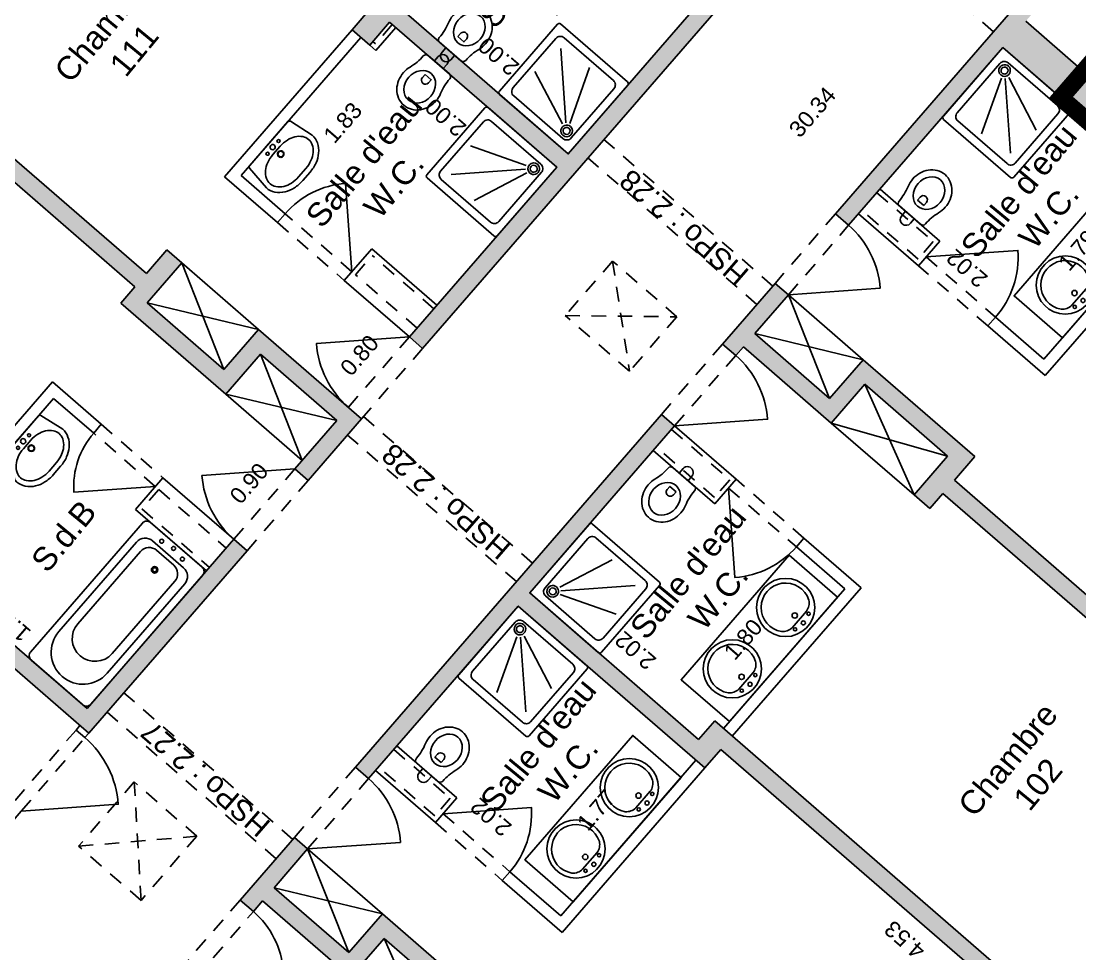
# Model space of a CAD drawing. Header units: metres. Extents: x 1653866.1 to 1653952.6, y 8210294.1 to 8210389.6.
# Drawn here: x 1653898.13 to 1653907.22, y 8210320.98 to 8210328.99 of the extents above; entities that cross this region are included whole.
import ezdxf
from ezdxf.enums import TextEntityAlignment as Align

# ---------------------------------------------------------------- set-up
doc = ezdxf.new("R2010")
doc.units = ezdxf.units.M
doc.header["$PDMODE"] = 32
doc.header["$PDSIZE"] = -0.5
for name, pattern in [('AXES', [2, 1.25, -0.25, 0.25, -0.25]), ('CACHE2', [0.1875, 0.125, -0.0625]), ('PHANTOM', [0])]:
    doc.linetypes.add(name, pattern=pattern)
for name, color, linetype in [('GEX_BAT_cloison', 2, 'Continuous'), ('GEX_BAT_coffrage', 221, 'Continuous'), ('GEX_BAT_fenetre_de_toit', 3, 'CACHE2'), ('GEX_BAT_gaine_tremie', 13, 'Continuous'), ('GEX_BAT_linteau_cloison', 3, 'CACHE2'), ('GEX_BAT_linteau_mur', 6, 'CACHE2'), ('GEX_BAT_mur', 1, 'Continuous'), ('GEX_BAT_placard', 21, 'Continuous'), ('GEX_BAT_poutre', 32, 'CACHE2'), ('GEX_MEP_txt_cot_alti', 51, 'Continuous'), ('GEX_MEP_txt_cot_plani', 30, 'Continuous'), ('GEX_MEP_txt_designation', 7, 'Continuous'), ('GEX_MEP_txt_divers', 7, 'Continuous')]:
    doc.layers.add(name, color=color, linetype=linetype)
for name, color, linetype, true_color in [('GEX_EDS_sdp_1-habitation', 1, 'AXES', 0xff0000), ('GEX_EQU_sanitaire', 9, 'Continuous', 0x808080), ('GEX_MEP_mur_pochage', 7, 'Continuous', 0x999999), ('GEX_MEP_ouvrant_porte', 9, 'Continuous', 0x808080)]:
    doc.layers.add(name, color=color, linetype=linetype, true_color=true_color)
doc.styles.add('G100TXT-cote', font='swissl.ttf')
doc.styles.add('G100TXT-droit', font='swissl.ttf', dxfattribs={"height": 0.2})
doc.styles.add('G50TXT-italic', font='swissli.ttf')
doc.dimstyles.new('G100COT-libre', dxfattribs={"dimtxt": 0.14, "dimasz": 0.18, "dimexe": 0.18, "dimexo": 0.2, "dimgap": 0.09, "dimtad": 0, "dimzin": 0, "dimdsep": 46, "dimtxsty": 'G100TXT-cote', "dimblk1": 'OBLIQUE', "dimblk2": 'OBLIQUE', "dimsah": 1, "dimcen": 0.09, "dimse1": 1, "dimse2": 1, "dimsd1": 1, "dimsd2": 1, "dimclrd": 252, "dimaunit": 2, "dimadec": 3, "dimazin": 0, "dimtfac": 1, "dimtix": 1, "dimtofl": 0, "dimtmove": 0, "dimatfit": 3, "dimldrblk": 'OBLIQUE', "dimfxl": 0.18, "dimtolj": 1, "dimtzin": 0, "dimarcsym": 0})

# ---------------------------------------------------------------- blocks, each defined once
blk = doc.blocks.new('*D131')
at = {"layer": 'Defpoints', "color": 0, "transparency": 16777216}
for p in [(1653899.381, 8210330.6436), (1653897.1332, 8210328.6286), (1653897.4185, 8210328.3811)]:
    blk.add_point(p, dxfattribs=at)
at = {"layer": 'GEX_MEP_txt_cot_plani', "color": 0, "transparency": 16777216, "insert": (1653898.1144, 8210329.7599), "char_height": 0.14, "attachment_point": 5, "rotation": 49.06044, "style": 'G100TXT-cote'}
blk.add_mtext('\\A1;3.00', dxfattribs=at)
blk = doc.blocks.new('_OBLIQUE')
at = {"color": 0, "linetype": 'ByBlock'}
blk.add_line((-0.5, -0.5), (0.5, 0.5), dxfattribs=at)
blk = doc.blocks.new('*D140')
at = {"layer": 'Defpoints', "color": 0, "transparency": 16777216}
for p in [(1653907.7902, 8210327.6986), (1653908.0881, 8210327.4402), (1653906.9151, 8210326.088)]:
    blk.add_point(p, dxfattribs=at)
at = {"layer": 'GEX_MEP_txt_cot_plani', "color": 0, "transparency": 16777216, "insert": (1653907.2037, 8210327.0225), "char_height": 0.14, "attachment_point": 5, "rotation": 49.06044, "style": 'G100TXT-cote'}
blk.add_mtext('\\A1;1.79', dxfattribs=at)
blk = doc.blocks.new('*D141')
at = {"layer": 'Defpoints', "color": 0, "transparency": 16777216}
for p in [(1653903.6503, 8210322.8834), (1653903.9271, 8210322.6433), (1653902.7678, 8210321.3068)]:
    blk.add_point(p, dxfattribs=at)
at = {"layer": 'GEX_MEP_txt_cot_plani', "color": 0, "transparency": 16777216, "insert": (1653903.0707, 8210322.2151), "char_height": 0.14, "attachment_point": 5, "rotation": 49.06044, "style": 'G100TXT-cote'}
blk.add_mtext('\\A1;1.77', dxfattribs=at)
blk = doc.blocks.new('WC_sr')
at = {"layer": 'GEX_EQU_sanitaire'}
blk.add_lwpolyline([(-0.05, -0.1), (-0.05, -0.05, -1), (0.05, -0.05), (0.05, -0.1)], format="xyb", dxfattribs=at)
for points in [[(-0.12, -0.1), (0.12, -0.1, -0.414214), (0.15, -0.13, 0.079048), (0.1732, -0.2757, -0.079048), (0.185, -0.35, -0.083285), (0.1719, -0.4282, -0.09084), (0.1345, -0.4945, -0.104065), (0.0734, -0.5428, -0.115836), (0, -0.56, -0.115836), (-0.0734, -0.5428, -0.104065), (-0.1345, -0.4945, -0.09084), (-0.1719, -0.4282, -0.083285), (-0.185, -0.35, -0.079048), (-0.1732, -0.2757, 0.079048), (-0.15, -0.13, -0.414214), (-0.12, -0.1)], [(-0.035, -0.24), (0.035, -0.24), (0.035, -0.275, -1), (-0.035, -0.275)]]:
    blk.add_lwpolyline(points, format="xyb", close=True, dxfattribs=at)
blk.add_ellipse((0, -0.35), major_axis=(0, -0.15), ratio=0.833333, dxfattribs=at)
blk = doc.blocks.new('Dou_ea')
at = {"layer": 'GEX_EQU_sanitaire'}
for p, q in [((0.2066, -0.1616), (0.68, -0.3479)), ((0.1616, -0.2066), (0.3479, -0.68)), ((0.1895, -0.1895), (0.6425, -0.6425))]:
    blk.add_line(p, q, dxfattribs=at)
for points in [[(0.02, -0.8, -0.414214), (0, -0.78), (0, 0), (0.78, 0, -0.414214), (0.8, -0.02), (0.8, -0.78, -0.414214), (0.78, -0.8)], [(0.68, -0.07, -0.414214), (0.73, -0.12), (0.73, -0.68, -0.414214), (0.68, -0.73), (0.12, -0.73, -0.414214), (0.07, -0.68), (0.07, -0.12, -0.414214), (0.12, -0.07)], [(0.19, -0.14, -1), (0.09, -0.14, -1)], [(0.17, -0.14, -1), (0.11, -0.14, -1)]]:
    blk.add_lwpolyline(points, format="xyb", close=True, dxfattribs=at)
blk = doc.blocks.new('Lav_vr')
at = {"layer": 'GEX_EQU_sanitaire', "linetype": 'Continuous'}
for p, q in [((-0.4431, -0.1227), (-0.2543, -0.1227)), ((0.4431, -0.1227), (0.2543, -0.1227))]:
    blk.add_line(p, q, dxfattribs=at)
at = {"layer": 'GEX_EQU_sanitaire', "linetype": 'PHANTOM'}
blk.add_lwpolyline([(0.7072, 0), (-0.7072, 0), (-0.7072, -0.55), (0.7072, -0.55), (0.7072, 0)], dxfattribs=at)
at = {"layer": 'GEX_EQU_sanitaire', "linetype": 'Continuous'}
for centre, radius in [((-0.3487, -0.2789), 0.25), ((-0.4371, -0.0944), 0.014), ((-0.3487, -0.0771), 0.0175), ((-0.2603, -0.0944), 0.014), ((0.3487, -0.2789), 0.25), ((0.2603, -0.0944), 0.014), ((0.3487, -0.0771), 0.0175), ((0.4371, -0.0944), 0.014), ((-0.3487, -0.174), 0.023), ((0.3487, -0.174), 0.023)]:
    blk.add_circle(centre, radius, dxfattribs=at)
for centre, radius, start, end in [((-0.3487, -0.2789), 0.21, 148.67131, 31.32868), ((-0.435, -0.2375), 0.1151, 94.02292, 143.92597), ((-0.2624, -0.2375), 0.1151, 36.074, 85.97708), ((0.3487, -0.2789), 0.21, 148.67132, 31.32869), ((0.2624, -0.2375), 0.1151, 94.02292, 143.926), ((0.435, -0.2375), 0.1151, 36.07403, 85.97708)]:
    blk.add_arc(centre, radius, start, end, dxfattribs=at)
blk = doc.blocks.new('Lav_vc')
at = {"layer": 'GEX_EQU_sanitaire'}
for points in [[(0.2672, -0.0136, 0.371491), (0.2514, 0), (-0.2514, 0, 0.371491), (-0.2672, -0.0136), (-0.3, -0.2336, 0.13052), (-0.2797, -0.31, 0.001378), (-0.2793, -0.3108, 0.106642), (-0.2202, -0.3759, 0.083438), (-0.1424, -0.4139, 0.072173), (-0.048, -0.4276), (0.048, -0.4276, 0.072173), (0.1424, -0.4139, 0.083438), (0.2202, -0.3759, 0.106642), (0.2793, -0.3108, 0.131922), (0.3, -0.2336)], [(0.1287, -0.0993, 0.072173), (0.048, -0.0876), (-0.048, -0.0876, 0.072173), (-0.1287, -0.0993, 0.083438), (-0.1922, -0.1304, 0.106642), (-0.2377, -0.1805, 0.131922), (-0.252, -0.2336, 0.131922), (-0.2377, -0.2867, 0.106642), (-0.1922, -0.3368, 0.083438), (-0.1287, -0.3679, 0.072173), (-0.048, -0.3796), (0.048, -0.3796, 0.072173), (0.1287, -0.3679, 0.083439), (0.1922, -0.3368, 0.106641), (0.2377, -0.2867, 0.131922), (0.252, -0.2336, 0.131922), (0.2377, -0.1805, 0.106642), (0.1922, -0.1304, 0.083438)], [(-0.085, -0.0479, -1), (-0.0588, -0.0479, -1)], [(-0.0224, -0.0438, -1), (0.0224, -0.0438, -1)], [(0.0588, -0.0479, -1), (0.085, -0.0479, -1)], [(0.028, -0.1356, -1), (-0.028, -0.1356, -1)], [(0.024, -0.1356, -1), (-0.024, -0.1356, -1)]]:
    blk.add_lwpolyline(points, format="xyb", close=True, dxfattribs=at)
blk = doc.blocks.new('Bai')
at = {"layer": 'GEX_EQU_sanitaire'}
blk.add_lwpolyline([(0, -0.3), (0, 0.3, -0.414214), (0.05, 0.35), (1.55, 0.35, -0.414214), (1.6, 0.3), (1.6, -0.3, -0.414214), (1.55, -0.35), (0.05, -0.35, -0.414214), (0, -0.3, 0.794328)], format="xyb", dxfattribs=at)
for points in [[(0.11, 0.18, -0.414214), (0.21, 0.28), (1.25, 0.28, -1), (1.25, -0.28), (0.21, -0.28, -0.414214), (0.11, -0.18)], [(0.15, 0.1, -0.414214), (0.25, 0.2), (1.09, 0.2, -1), (1.09, -0.2), (0.25, -0.2, -0.414214), (0.15, -0.1)]]:
    blk.add_lwpolyline(points, format="xyb", close=True, dxfattribs=at)
for centre, radius in [((0.0597, 0.1178), 0.0175), ((0.0397, -0.0022), 0.0175), ((0.29, 0), 0.0285), ((0.29, 0), 0.0185), ((0.0597, -0.1222), 0.0175)]:
    blk.add_circle(centre, radius, dxfattribs=at)
blk = doc.blocks.new('*D172')
at = {"layer": 'Defpoints', "color": 0, "transparency": 16777216}
for p in [(1653897.1649, 8210324.2193), (1653898.6379, 8210322.9416), (1653898.563, 8210322.8552)]:
    blk.add_point(p, dxfattribs=at)
at = {"layer": 'GEX_MEP_txt_cot_plani', "color": 0, "transparency": 16777216, "insert": (1653897.8265, 8210323.4941), "char_height": 0.14, "attachment_point": 5, "rotation": 139.06044, "style": 'G100TXT-cote'}
blk.add_mtext('\\A1;1.95', dxfattribs=at)
blk = doc.blocks.new('*D176')
at = {"layer": 'Defpoints', "color": 0, "transparency": 16777216}
for p in [(1653914.8698, 8210339.6648), (1653914.8749, 8210339.6604), (1653894.9889, 8210316.7496)]:
    blk.add_point(p, dxfattribs=at)
at = {"layer": 'GEX_MEP_txt_cot_plani', "color": 0, "transparency": 16777216, "insert": (1653904.9268, 8210328.2094), "char_height": 0.14, "attachment_point": 5, "rotation": 49.04286, "style": 'G100TXT-cote'}
blk.add_mtext('\\A1;30.34', dxfattribs=at)
blk = doc.blocks.new('*D179')
at = {"layer": 'Defpoints', "color": 0, "transparency": 16777216}
for p in [(1653897.2163, 8210324.3734), (1653898.7795, 8210323.1811), (1653898.6984, 8210323.0876)]:
    blk.add_point(p, dxfattribs=at)
at = {"layer": 'GEX_MEP_txt_cot_plani', "color": 0, "transparency": 16777216, "insert": (1653898.0384, 8210323.824), "char_height": 0.14, "attachment_point": 5, "rotation": 139.06044, "style": 'G100TXT-cote'}
blk.add_mtext('\\A1;1.96', dxfattribs=at)
blk = doc.blocks.new('*D180')
at = {"layer": 'Defpoints', "color": 0, "transparency": 16777216}
for p in [(1653898.4116, 8210325.7513), (1653898.5122, 8210325.6641), (1653897.2163, 8210324.3734)]:
    blk.add_point(p, dxfattribs=at)
at = {"layer": 'GEX_MEP_txt_cot_plani', "color": 0, "transparency": 16777216, "insert": (1653897.9145, 8210324.9751), "char_height": 0.14, "attachment_point": 5, "rotation": 49.06044, "style": 'G100TXT-cote'}
blk.add_mtext('\\A1;1.82', dxfattribs=at)
blk = doc.blocks.new('*D182')
at = {"layer": 'Defpoints', "color": 0, "transparency": 16777216}
for p in [(1653901.4342, 8210328.8625), (1653900.2345, 8210327.4795), (1653900.2947, 8210327.4273)]:
    blk.add_point(p, dxfattribs=at)
at = {"layer": 'GEX_MEP_txt_cot_plani', "color": 0, "transparency": 16777216, "insert": (1653900.8946, 8210328.1188), "char_height": 0.14, "attachment_point": 5, "rotation": 49.06044, "style": 'G100TXT-cote'}
blk.add_mtext('\\A1;1.83', dxfattribs=at)
blk = doc.blocks.new('*D183')
at = {"layer": 'Defpoints', "color": 0, "transparency": 16777216}
for p in [(1653901.0499, 8210328.8506), (1653902.5331, 8210327.5083), (1653902.5607, 8210327.5401)]:
    blk.add_point(p, dxfattribs=at)
at = {"layer": 'GEX_MEP_txt_cot_plani', "color": 0, "transparency": 16777216, "insert": (1653901.7777, 8210328.1636), "char_height": 0.14, "attachment_point": 5, "rotation": 139.06044, "style": 'G100TXT-cote'}
blk.add_mtext('\\A1;2.00', dxfattribs=at)
blk = doc.blocks.new('*D184')
at = {"layer": 'Defpoints', "color": 0, "transparency": 16777216}
for p in [(1653901.4632, 8210329.3272), (1653902.974, 8210328.0166), (1653902.9877, 8210328.0324)]:
    blk.add_point(p, dxfattribs=at)
at = {"layer": 'GEX_MEP_txt_cot_plani', "color": 0, "transparency": 16777216, "insert": (1653902.2323, 8210328.6877), "char_height": 0.14, "attachment_point": 5, "rotation": 139.06044, "style": 'G100TXT-cote'}
blk.add_mtext('\\A1;2.00', dxfattribs=at)
blk = doc.blocks.new('*D185')
at = {"layer": 'Defpoints', "color": 0, "transparency": 16777216}
for p in [(1653902.7213, 8210330.3397), (1653902.7498, 8210330.3149), (1653901.5643, 8210328.9483)]:
    blk.add_point(p, dxfattribs=at)
at = {"layer": 'GEX_MEP_txt_cot_plani', "color": 0, "transparency": 16777216, "insert": (1653902.1285, 8210329.6563), "char_height": 0.14, "attachment_point": 5, "rotation": 49.06044, "style": 'G100TXT-cote'}
blk.add_mtext('\\A1;1.81', dxfattribs=at)
blk = doc.blocks.new('*D200')
at = {"layer": 'Defpoints', "color": 0, "transparency": 16777216}
for p in [(1653901.2855, 8210326.4355), (1653900.7613, 8210325.8312), (1653900.7758, 8210325.8186)]:
    blk.add_point(p, dxfattribs=at)
at = {"layer": 'GEX_MEP_txt_cot_plani', "color": 0, "transparency": 16777216, "insert": (1653901.0379, 8210326.1207), "char_height": 0.14, "attachment_point": 5, "rotation": 49.06044, "style": 'G100TXT-cote'}
blk.add_mtext('\\A1;0.80', dxfattribs=at)
blk = doc.blocks.new('*D201')
at = {"layer": 'Defpoints', "color": 0, "transparency": 16777216}
for p in [(1653900.3799, 8210325.3622), (1653899.7929, 8210324.6855), (1653899.7957, 8210324.683)]:
    blk.add_point(p, dxfattribs=at)
at = {"layer": 'GEX_MEP_txt_cot_plani', "color": 0, "transparency": 16777216, "insert": (1653900.0892, 8210325.0214), "char_height": 0.14, "attachment_point": 5, "rotation": 49.06044, "style": 'G100TXT-cote'}
blk.add_mtext('\\A1;0.90', dxfattribs=at)
blk = doc.blocks.new('*D208')
at = {"layer": 'Defpoints', "color": 0, "transparency": 16777216}
for p in [(1653906.0471, 8210324.9347), (1653909.4691, 8210321.9664), (1653909.3494, 8210321.8284)]:
    blk.add_point(p, dxfattribs=at)
at = {"layer": 'GEX_MEP_txt_cot_plani', "color": 0, "transparency": 16777216, "insert": (1653907.6384, 8210323.3125), "char_height": 0.14, "attachment_point": 5, "rotation": 139.06044, "style": 'G100TXT-cote'}
blk.add_mtext('\\A1;4.53', dxfattribs=at)
blk = doc.blocks.new('*D209')
at = {"layer": 'Defpoints', "color": 0, "transparency": 16777216}
for p in [(1653904.1407, 8210322.737), (1653907.5627, 8210319.7687), (1653907.431, 8210319.6168)]:
    blk.add_point(p, dxfattribs=at)
at = {"layer": 'GEX_MEP_txt_cot_plani', "color": 0, "transparency": 16777216, "insert": (1653905.72, 8210321.101), "char_height": 0.14, "attachment_point": 5, "rotation": 139.06044, "style": 'G100TXT-cote'}
blk.add_mtext('\\A1;4.53', dxfattribs=at)
blk = doc.blocks.new('*D214')
at = {"layer": 'Defpoints', "color": 0, "transparency": 16777216}
for p in [(1653901.3598, 8210322.7664), (1653902.9296, 8210321.4934), (1653902.8857, 8210321.4428)]:
    blk.add_point(p, dxfattribs=at)
at = {"layer": 'GEX_MEP_txt_cot_plani', "color": 0, "transparency": 16777216, "insert": (1653902.1667, 8210322.1552), "char_height": 0.14, "attachment_point": 5, "rotation": 139.06044, "style": 'G100TXT-cote'}
blk.add_mtext('\\A1;2.02', dxfattribs=at)
blk = doc.blocks.new('*D215')
at = {"layer": 'Defpoints', "color": 0, "transparency": 16777216}
for p in [(1653904.9215, 8210324.361), (1653904.9524, 8210324.3342), (1653903.7734, 8210322.9751)]:
    blk.add_point(p, dxfattribs=at)
at = {"layer": 'GEX_MEP_txt_cot_plani', "color": 0, "transparency": 16777216, "insert": (1653904.3321, 8210323.6814), "char_height": 0.14, "attachment_point": 5, "rotation": 49.06044, "style": 'G100TXT-cote'}
blk.add_mtext('\\A1;1.80', dxfattribs=at)
blk = doc.blocks.new('*D216')
at = {"layer": 'Defpoints', "color": 0, "transparency": 16777216}
for p in [(1653902.6376, 8210324.2395), (1653902.6448, 8210324.2478), (1653904.1635, 8210322.9158)]:
    blk.add_point(p, dxfattribs=at)
at = {"layer": 'GEX_MEP_txt_cot_plani', "color": 0, "transparency": 16777216, "insert": (1653903.4077, 8210323.586), "char_height": 0.14, "attachment_point": 5, "rotation": 139.06044, "style": 'G100TXT-cote'}
blk.add_mtext('\\A1;2.02', dxfattribs=at)
blk = doc.blocks.new('*D217')
at = {"layer": 'Defpoints', "color": 0, "transparency": 16777216}
for p in [(1653905.5072, 8210327.5476), (1653907.017, 8210326.2055), (1653907.0331, 8210326.224)]:
    blk.add_point(p, dxfattribs=at)
at = {"layer": 'GEX_MEP_txt_cot_plani', "color": 0, "transparency": 16777216, "insert": (1653906.2541, 8210326.8673), "char_height": 0.14, "attachment_point": 5, "rotation": 139.06044, "style": 'G100TXT-cote'}
blk.add_mtext('\\A1;2.02', dxfattribs=at)

msp = doc.modelspace()

# ---------------------------------------------------------------- hatches: boundary and pattern name
at = {"layer": 'GEX_MEP_mur_pochage'}
h = msp.add_hatch(color=256, dxfattribs=at)
h.dxf.hatch_style = 1
h.paths.add_polyline_path([(1653901.3877, 8210329.3927), (1653901.2435, 8210329.2265), (1653898.9327, 8210331.231), (1653899.9778, 8210332.4359), (1653899.7285, 8210332.6521), (1653897.5475, 8210330.1378), (1653897.7968, 8210329.9216), (1653898.8344, 8210331.1177), (1653901.1452, 8210329.1132), (1653900.9743, 8210328.9162), (1653901.1254, 8210328.7851), (1653901.2963, 8210328.9821), (1653902.7316, 8210327.7371), (1653901.4664, 8210326.2786), (1653901.5797, 8210326.1803), (1653904.1942, 8210329.1944), (1653904.0809, 8210329.2926), (1653902.8299, 8210327.8505), (1653901.3946, 8210329.0955), (1653901.5388, 8210329.2616)])
h = msp.add_hatch(color=256, dxfattribs=at)
h.dxf.hatch_style = 1
h.paths.add_polyline_path([(1653908.6372, 8210331.5694), (1653908.0988, 8210330.9487), (1653910.1298, 8210329.187), (1653909.1677, 8210328.0778), (1653907.8382, 8210329.231), (1653907.2554, 8210328.5592), (1653906.7585, 8210328.9902), (1653907.3628, 8210329.6869), (1653907.2495, 8210329.7851), (1653905.1246, 8210327.3355), (1653905.2379, 8210327.2372), (1653906.5622, 8210328.7638), (1653911.5856, 8210324.4063), (1653910.5205, 8210323.1785), (1653910.7924, 8210322.9426), (1653912.0539, 8210324.3968), (1653907.4837, 8210328.3611), (1653907.89, 8210328.8295), (1653909.2195, 8210327.6762), (1653910.5562, 8210329.2172), (1653908.5183, 8210330.9849), (1653908.8587, 8210331.3773)])
h = msp.add_hatch(color=256, dxfattribs=at)
h.dxf.hatch_style = 1
h.paths.add_polyline_path([(1653899.3844, 8210327.0255), (1653899.2081, 8210326.8222), (1653896.8686, 8210328.8515), (1653897.0334, 8210329.0416), (1653896.7842, 8210329.2578), (1653896.3703, 8210328.7807), (1653896.6196, 8210328.5645), (1653896.7703, 8210328.7382), (1653899.1098, 8210326.7089), (1653898.9886, 8210326.5691), (1653899.8891, 8210325.788), (1653900.1867, 8210326.131), (1653900.8439, 8210325.561), (1653900.4835, 8210325.1455), (1653900.5968, 8210325.0472), (1653901.0555, 8210325.576), (1653900.1717, 8210326.3426), (1653899.8741, 8210325.9996), (1653899.2153, 8210326.571), (1653899.5129, 8210326.9141)])
h = msp.add_hatch(color=256, dxfattribs=at)
h.dxf.hatch_style = 1
h.paths.add_polyline_path([(1653895.6069, 8210327.9007), (1653894.6828, 8210326.8353), (1653893.4855, 8210327.8739), (1653893.2889, 8210327.6472), (1653894.5013, 8210326.5955), (1653891.107, 8210322.6826), (1653889.5758, 8210324.0108), (1653889.4776, 8210323.8975), (1653891.1221, 8210322.471), (1653894.5821, 8210326.4598), (1653896.995, 8210324.3667), (1653894.6124, 8210321.62), (1653893.6455, 8210322.4587), (1653894.9008, 8210323.9058), (1653894.7768, 8210324.0135), (1653892.3326, 8210321.1958), (1653892.4567, 8210321.0882), (1653893.5379, 8210322.3346), (1653894.6332, 8210321.3845), (1653894.7512, 8210321.5205), (1653894.7926, 8210321.4845), (1653895.094, 8210321.832), (1653895.1771, 8210321.7599), (1653895.3082, 8210321.911), (1653895.2251, 8210321.9831), (1653896.2014, 8210323.1086), (1653896.7906, 8210322.5975), (1653895.7422, 8210321.3889), (1653895.6893, 8210321.4347), (1653895.2765, 8210320.9588), (1653895.4201, 8210320.8343), (1653896.8813, 8210322.5189), (1653897.2363, 8210322.2109), (1653897.3873, 8210322.3849), (1653896.3524, 8210323.2826), (1653897.1649, 8210324.2193), (1653898.7135, 8210322.876), (1653900.0726, 8210324.4429), (1653899.9593, 8210324.5412), (1653898.6984, 8210323.0876), (1653894.8012, 8210326.4682), (1653895.8562, 8210327.6844)])
h = msp.add_hatch(color=256, dxfattribs=at)
h.dxf.hatch_style = 1
h.paths.add_polyline_path([(1653909.7544, 8210322.2953), (1653909.5674, 8210322.0797), (1653906.1454, 8210325.048), (1653906.3217, 8210325.2513), (1653905.3624, 8210326.0835), (1653905.074, 8210325.7511), (1653904.4319, 8210326.3081), (1653904.7203, 8210326.6404), (1653904.607, 8210326.7387), (1653904.1548, 8210326.2175), (1653904.2681, 8210326.1192), (1653904.3337, 8210326.1947), (1653905.0891, 8210325.5395), (1653905.3774, 8210325.8719), (1653906.0875, 8210325.2559), (1653905.7991, 8210324.9235), (1653905.9351, 8210324.8056), (1653906.0471, 8210324.9347), (1653909.4691, 8210321.9664), (1653909.3464, 8210321.8249), (1653909.6183, 8210321.589), (1653910.0263, 8210322.0594)])
h = msp.add_hatch(color=256, dxfattribs=at)
h.dxf.hatch_style = 1
h.paths.add_polyline_path([(1653908.577, 8210320.938), (1653907.661, 8210319.882), (1653904.0879, 8210322.9814), (1653903.9498, 8210322.8221), (1653902.4994, 8210324.0802), (1653903.7439, 8210325.5149), (1653903.6306, 8210325.6132), (1653901.003, 8210322.584), (1653901.1163, 8210322.4857), (1653902.4012, 8210323.9669), (1653904.0026, 8210322.5778), (1653904.1407, 8210322.737), (1653907.5627, 8210319.7687), (1653906.5012, 8210318.5449), (1653906.7731, 8210318.309), (1653908.8489, 8210320.7021)])
h = msp.add_hatch(color=256, dxfattribs=at)
h.dxf.hatch_style = 1
h.paths.add_polyline_path([(1653905.6297, 8210317.5402), (1653905.4397, 8210317.3212), (1653902.0177, 8210320.2895), (1653902.194, 8210320.4928), (1653901.2346, 8210321.3249), (1653900.9463, 8210320.9926), (1653900.3042, 8210321.5495), (1653900.5926, 8210321.8819), (1653900.4792, 8210321.9802), (1653900.0136, 8210321.4434), (1653900.1269, 8210321.3451), (1653900.2059, 8210321.4362), (1653900.9613, 8210320.781), (1653901.2497, 8210321.1133), (1653901.9597, 8210320.4974), (1653901.6714, 8210320.165), (1653901.8074, 8210320.0471), (1653901.9194, 8210320.1762), (1653905.3414, 8210317.2078), (1653905.1317, 8210316.9661), (1653905.4036, 8210316.7302), (1653905.9016, 8210317.3043)])

# ---------------------------------------------------------------- linework, layer by layer
at = {"layer": 'GEX_BAT_cloison'}
for p, q in [((1653900.9743, 8210328.9162), (1653899.88, 8210327.6546)), ((1653901.0499, 8210328.8506), (1653900.0211, 8210327.6647)), ((1653900.3333, 8210327.2615), (1653899.88, 8210327.6546)), ((1653900.3988, 8210327.337), (1653900.0211, 8210327.6647)), ((1653906.9151, 8210326.088), (1653908.0881, 8210327.4402)), ((1653900.3988, 8210327.337), (1653900.3333, 8210327.2615)), ((1653906.9252, 8210325.9469), (1653908.1636, 8210327.3746)), ((1653906.4341, 8210326.3729), (1653906.4997, 8210326.4484)), ((1653906.4997, 8210326.4484), (1653906.9151, 8210326.088)), ((1653906.4341, 8210326.3729), (1653906.9252, 8210325.9469)), ((1653898.4016, 8210325.8924), (1653897.1407, 8210324.4389)), ((1653898.4016, 8210325.8924), (1653898.821, 8210325.5286)), ((1653898.4116, 8210325.7513), (1653897.2163, 8210324.3734)), ((1653898.4116, 8210325.7513), (1653898.7555, 8210325.453)), ((1653898.821, 8210325.5286), (1653898.7555, 8210325.453)), ((1653904.8544, 8210324.5516), (1653904.7888, 8210324.4761)), ((1653905.2043, 8210324.1157), (1653904.7888, 8210324.4761)), ((1653905.3454, 8210324.1257), (1653904.8544, 8210324.5516)), ((1653905.2043, 8210324.1157), (1653904.1635, 8210322.9158)), ((1653905.3454, 8210324.1257), (1653904.239, 8210322.8503)), ((1653898.6379, 8210322.9416), (1653898.6049, 8210322.9035)), ((1653898.6049, 8210322.9035), (1653898.6805, 8210322.838)), ((1653898.7135, 8210322.876), (1653898.6805, 8210322.838)), ((1653903.9271, 8210322.6433), (1653902.7678, 8210321.3068)), ((1653904.0026, 8210322.5778), (1653902.7778, 8210321.1658)), ((1653898.133, 8210322.2069), (1653897.9299, 8210321.9727)), ((1653902.3296, 8210321.6869), (1653902.2641, 8210321.6113)), ((1653902.7678, 8210321.3068), (1653902.3296, 8210321.6869)), ((1653902.7778, 8210321.1658), (1653902.2641, 8210321.6113))]:
    msp.add_line(p, q, dxfattribs=at)
at = {"layer": 'GEX_BAT_coffrage', "linetype": 'CACHE2'}
for p in [(1653901.319, 8210328.9625), (1653901.1516, 8210328.8153)]:
    msp.add_line(p, (1653901.1743, 8210328.7957), dxfattribs=at)
at = {"layer": 'GEX_BAT_coffrage'}
for p in [(1653901.3492, 8210328.9363), (1653901.1254, 8210328.7851)]:
    msp.add_line(p, (1653901.1783, 8210328.7392), dxfattribs=at)
at = {"layer": 'GEX_BAT_fenetre_de_toit'}
for p, q in [((1653903.211, 8210326.9303), (1653902.8048, 8210326.4619)), ((1653903.7625, 8210326.4519), (1653903.211, 8210326.9303)), ((1653903.211, 8210326.9303), (1653903.3562, 8210325.9836)), ((1653903.3562, 8210325.9836), (1653902.8048, 8210326.4619)), ((1653902.8048, 8210326.4619), (1653903.7625, 8210326.4519)), ((1653903.7625, 8210326.4519), (1653903.3562, 8210325.9836)), ((1653899.1045, 8210322.457), (1653898.6262, 8210321.9055)), ((1653899.6408, 8210321.9917), (1653899.1045, 8210322.457)), ((1653899.1625, 8210321.4403), (1653899.1045, 8210322.457)), ((1653898.6262, 8210321.9055), (1653899.6408, 8210321.9917)), ((1653899.6408, 8210321.9917), (1653899.1625, 8210321.4403)), ((1653899.1625, 8210321.4403), (1653898.6262, 8210321.9055))]:
    msp.add_line(p, q, dxfattribs=at)
at = {"layer": 'GEX_BAT_gaine_tremie', "linetype": 'CACHE2'}
for p, q in [((1653905.481, 8210327.5174), (1653905.9644, 8210327.098)), ((1653905.8334, 8210326.9469), (1653905.3499, 8210327.3663)), ((1653905.9644, 8210327.098), (1653905.8334, 8210326.9469)), ((1653901.0031, 8210326.8128), (1653901.1473, 8210326.979)), ((1653901.6761, 8210326.5203), (1653901.1473, 8210326.979)), ((1653901.5319, 8210326.3541), (1653901.0031, 8210326.8128)), ((1653903.7177, 8210325.4847), (1653904.2163, 8210325.0522)), ((1653904.0852, 8210324.9011), (1653903.5867, 8210325.3336)), ((1653904.2163, 8210325.0522), (1653904.0852, 8210324.9011)), ((1653899.3145, 8210324.9681), (1653899.1703, 8210324.8019)), ((1653899.3145, 8210324.9681), (1653899.8938, 8210324.4656)), ((1653899.1703, 8210324.8019), (1653899.7496, 8210324.2994)), ((1653901.3336, 8210322.7362), (1653901.8171, 8210322.3168)), ((1653901.686, 8210322.1658), (1653901.2026, 8210322.5851)), ((1653901.8171, 8210322.3168), (1653901.686, 8210322.1658))]:
    msp.add_line(p, q, dxfattribs=at)
at = {"layer": 'GEX_BAT_gaine_tremie'}
for p, q in [((1653905.5072, 8210327.5476), (1653906.0209, 8210327.102)), ((1653905.8374, 8210326.8905), (1653905.3237, 8210327.3361)), ((1653900.9074, 8210326.7635), (1653901.1433, 8210327.0354)), ((1653901.7023, 8210326.5505), (1653901.1433, 8210327.0354)), ((1653906.0209, 8210327.102), (1653905.8374, 8210326.8905)), ((1653901.4664, 8210326.2786), (1653900.9074, 8210326.7635)), ((1653903.7439, 8210325.5149), (1653904.2727, 8210325.0562)), ((1653904.0892, 8210324.8447), (1653903.5604, 8210325.3034)), ((1653899.3498, 8210325.0699), (1653899.1139, 8210324.7979)), ((1653899.3498, 8210325.0699), (1653899.9593, 8210324.5412)), ((1653904.2727, 8210325.0562), (1653904.0892, 8210324.8447)), ((1653899.1139, 8210324.7979), (1653899.7234, 8210324.2692)), ((1653901.3598, 8210322.7664), (1653901.8735, 8210322.3209)), ((1653901.69, 8210322.1093), (1653901.1763, 8210322.5549)), ((1653901.8735, 8210322.3209), (1653901.69, 8210322.1093))]:
    msp.add_line(p, q, dxfattribs=at)
at = {"layer": 'GEX_BAT_linteau_cloison'}
for p, q in [((1653900.9729, 8210326.839), (1653900.3988, 8210327.337)), ((1653900.3333, 8210327.2615), (1653900.9074, 8210326.7635)), ((1653905.9029, 8210326.9661), (1653906.4997, 8210326.4484)), ((1653906.4341, 8210326.3729), (1653905.8374, 8210326.8905)), ((1653898.821, 8210325.5286), (1653899.3498, 8210325.0699)), ((1653899.2843, 8210324.9943), (1653898.7555, 8210325.453)), ((1653904.8544, 8210324.5516), (1653904.2727, 8210325.0562)), ((1653904.2072, 8210324.9807), (1653904.7888, 8210324.4761)), ((1653898.6049, 8210322.9035), (1653898.0575, 8210322.2724)), ((1653898.133, 8210322.2069), (1653898.6805, 8210322.838)), ((1653901.69, 8210322.1093), (1653902.2641, 8210321.6113)), ((1653901.7555, 8210322.1849), (1653902.3296, 8210321.6869))]:
    msp.add_line(p, q, dxfattribs=at)
at = {"layer": 'GEX_BAT_linteau_mur'}
for p, q in [((1653905.1246, 8210327.3355), (1653904.607, 8210326.7387)), ((1653904.7203, 8210326.6404), (1653905.2379, 8210327.2372)), ((1653901.4664, 8210326.2786), (1653900.9422, 8210325.6743)), ((1653904.1548, 8210326.2175), (1653903.6306, 8210325.6132)), ((1653901.0555, 8210325.576), (1653901.5797, 8210326.1803)), ((1653903.7439, 8210325.5149), (1653904.2681, 8210326.1192)), ((1653900.4835, 8210325.1455), (1653899.9593, 8210324.5412)), ((1653900.0726, 8210324.4429), (1653900.5968, 8210325.0472)), ((1653901.003, 8210322.584), (1653900.4792, 8210321.9802)), ((1653900.5926, 8210321.8819), (1653901.1163, 8210322.4857)), ((1653900.0136, 8210321.4434), (1653899.5221, 8210320.8768)), ((1653899.6354, 8210320.7785), (1653900.1269, 8210321.3451))]:
    msp.add_line(p, q, dxfattribs=at)
at = {"layer": 'GEX_BAT_mur'}
for p, q in [((1653907.2495, 8210329.7851), (1653905.1246, 8210327.3355)), ((1653904.0809, 8210329.2926), (1653902.8299, 8210327.8505)), ((1653900.9743, 8210328.9162), (1653901.1452, 8210329.1132)), ((1653904.1942, 8210329.1944), (1653901.5797, 8210326.1803)), ((1653902.8299, 8210327.8505), (1653901.3946, 8210329.0955)), ((1653901.2963, 8210328.9821), (1653901.1254, 8210328.7851)), ((1653902.7316, 8210327.7371), (1653901.2963, 8210328.9821)), ((1653906.7585, 8210328.9902), (1653907.2554, 8210328.5592)), ((1653896.8686, 8210328.8515), (1653899.2081, 8210326.8222)), ((1653901.1254, 8210328.7851), (1653900.9743, 8210328.9162)), ((1653906.5622, 8210328.7638), (1653905.2379, 8210327.2372)), ((1653906.5622, 8210328.7638), (1653911.5856, 8210324.4063)), ((1653896.7703, 8210328.7382), (1653899.1098, 8210326.7089)), ((1653902.7316, 8210327.7371), (1653901.4664, 8210326.2786)), ((1653905.1246, 8210327.3355), (1653905.2379, 8210327.2372)), ((1653899.2081, 8210326.8222), (1653899.3844, 8210327.0255)), ((1653899.3844, 8210327.0255), (1653899.5129, 8210326.9141)), ((1653899.2153, 8210326.571), (1653899.5129, 8210326.9141)), ((1653898.9886, 8210326.5691), (1653899.1098, 8210326.7089)), ((1653904.607, 8210326.7387), (1653904.1548, 8210326.2175)), ((1653904.607, 8210326.7387), (1653904.7203, 8210326.6404)), ((1653898.9886, 8210326.5691), (1653899.8891, 8210325.788)), ((1653899.2153, 8210326.571), (1653899.8741, 8210325.9996)), ((1653904.7203, 8210326.6404), (1653904.4319, 8210326.3081)), ((1653894.8012, 8210326.4682), (1653898.6984, 8210323.0876)), ((1653900.1717, 8210326.3426), (1653899.8741, 8210325.9996)), ((1653901.0555, 8210325.576), (1653900.1717, 8210326.3426)), ((1653905.074, 8210325.7511), (1653904.4319, 8210326.3081)), ((1653901.5797, 8210326.1803), (1653901.4664, 8210326.2786)), ((1653904.1548, 8210326.2175), (1653904.2681, 8210326.1192)), ((1653900.1867, 8210326.131), (1653899.8891, 8210325.788)), ((1653900.8439, 8210325.561), (1653900.1867, 8210326.131)), ((1653904.3337, 8210326.1947), (1653904.2681, 8210326.1192)), ((1653905.0891, 8210325.5395), (1653904.3337, 8210326.1947)), ((1653905.3624, 8210326.0835), (1653905.074, 8210325.7511)), ((1653906.3217, 8210325.2513), (1653905.3624, 8210326.0835)), ((1653905.3774, 8210325.8719), (1653905.0891, 8210325.5395)), ((1653906.0875, 8210325.2559), (1653905.3774, 8210325.8719)), ((1653901.0555, 8210325.576), (1653900.5968, 8210325.0472)), ((1653903.6306, 8210325.6132), (1653901.003, 8210322.584)), ((1653903.6306, 8210325.6132), (1653903.7439, 8210325.5149)), ((1653900.8439, 8210325.561), (1653900.4835, 8210325.1455)), ((1653903.7439, 8210325.5149), (1653902.4994, 8210324.0802)), ((1653906.0875, 8210325.2559), (1653905.7991, 8210324.9235)), ((1653906.3217, 8210325.2513), (1653906.1454, 8210325.048)), ((1653900.5968, 8210325.0472), (1653900.4835, 8210325.1455)), ((1653909.5674, 8210322.0797), (1653906.1454, 8210325.048)), ((1653906.0471, 8210324.9347), (1653905.9351, 8210324.8056)), ((1653909.4691, 8210321.9664), (1653906.0471, 8210324.9347)), ((1653905.9351, 8210324.8056), (1653905.7991, 8210324.9235)), ((1653899.9593, 8210324.5412), (1653898.6984, 8210323.0876)), ((1653899.9593, 8210324.5412), (1653900.0726, 8210324.4429)), ((1653900.0726, 8210324.4429), (1653898.7135, 8210322.876)), ((1653897.1649, 8210324.2193), (1653898.7135, 8210322.876)), ((1653902.4994, 8210324.0802), (1653903.9498, 8210322.8221)), ((1653902.4012, 8210323.9669), (1653901.1163, 8210322.4857)), ((1653902.4012, 8210323.9669), (1653904.0026, 8210322.5778)), ((1653904.0879, 8210322.9814), (1653903.9498, 8210322.8221)), ((1653907.661, 8210319.882), (1653904.0879, 8210322.9814)), ((1653904.1407, 8210322.737), (1653904.0026, 8210322.5778)), ((1653907.5627, 8210319.7687), (1653904.1407, 8210322.737)), ((1653901.003, 8210322.584), (1653901.1163, 8210322.4857)), ((1653900.4792, 8210321.9802), (1653900.0136, 8210321.4434)), ((1653900.5926, 8210321.8819), (1653900.4792, 8210321.9802)), ((1653900.5926, 8210321.8819), (1653900.3042, 8210321.5495)), ((1653900.9463, 8210320.9926), (1653900.3042, 8210321.5495)), ((1653900.0136, 8210321.4434), (1653900.1269, 8210321.3451)), ((1653900.2059, 8210321.4362), (1653900.1269, 8210321.3451)), ((1653900.9613, 8210320.781), (1653900.2059, 8210321.4362)), ((1653901.2346, 8210321.3249), (1653900.9463, 8210320.9926)), ((1653902.194, 8210320.4928), (1653901.2346, 8210321.3249)), ((1653901.2497, 8210321.1133), (1653900.9613, 8210320.781)), ((1653901.9597, 8210320.4974), (1653901.2497, 8210321.1133))]:
    msp.add_line(p, q, dxfattribs=at)
at = {"layer": 'GEX_BAT_placard'}
for p, q in [((1653899.5129, 8210326.9141), (1653900.1717, 8210326.3426)), ((1653905.3624, 8210326.0835), (1653904.7203, 8210326.6404)), ((1653899.8891, 8210325.788), (1653900.5463, 8210325.2179)), ((1653905.7991, 8210324.9235), (1653905.0891, 8210325.5395)), ((1653901.2346, 8210321.3249), (1653900.5926, 8210321.8819))]:
    msp.add_line(p, q, dxfattribs=at)
at = {"layer": 'GEX_BAT_poutre'}
for p, q in [((1653906.481, 8210328.8992), (1653905.03, 8210330.1578)), ((1653904.5873, 8210326.7161), (1653903.1363, 8210327.9747)), ((1653904.4497, 8210326.5574), (1653902.9987, 8210327.8161)), ((1653902.5232, 8210324.3365), (1653901.0722, 8210325.5952)), ((1653902.3856, 8210324.1779), (1653900.9346, 8210325.4366)), ((1653900.4657, 8210321.9646), (1653899.0147, 8210323.2233)), ((1653900.3215, 8210321.7984), (1653898.8705, 8210323.0571))]:
    msp.add_line(p, q, dxfattribs=at)
at = {"layer": 'GEX_EDS_sdp_1-habitation', "const_width": 0.15}
msp.add_lwpolyline([(1653889.3936, 8210321.6031), (1653889.5181, 8210321.7466), (1653889.7864, 8210321.5139), (1653889.6655, 8210321.3672), (1653894.9889, 8210316.7496), (1653895.0991, 8210316.8766), (1653897.2444, 8210315.0157), (1653897.3438, 8210315.1302), (1653897.4571, 8210315.0319), (1653900.879, 8210312.0636), (1653911.5856, 8210324.4063), (1653907.059, 8210328.3328), (1653907.8382, 8210329.231), (1653909.1677, 8210328.0778), (1653910.1298, 8210329.187), (1653908.0988, 8210330.9487), (1653909.6661, 8210332.7555), (1653912.3485, 8210335.8478)], dxfattribs=at)
at = {"layer": 'GEX_MEP_ouvrant_porte'}
for points in [[(1653900.9729, 8210326.839), (1653900.9191, 8210327.5971, 0.198912), (1653900.3988, 8210327.337, 0.198912)], [(1653904.7203, 8210326.6404), (1653905.5083, 8210326.6964, 0.198912), (1653905.2379, 8210327.2372, 0.198912)], [(1653906.4997, 8210326.4484, 0.198912), (1653906.6909, 8210327.022), (1653905.9029, 8210326.9661)], [(1653901.4664, 8210326.2786), (1653900.6684, 8210326.2219, 0.198912), (1653900.9422, 8210325.6743, 0.198912)], [(1653903.7439, 8210325.5149), (1653904.5419, 8210325.5715, 0.198912), (1653904.2681, 8210326.1192, 0.198912)], [(1653898.7555, 8210325.453, 0.198912), (1653898.586, 8210324.9448), (1653899.2843, 8210324.9943)], [(1653900.4835, 8210325.1455), (1653899.6855, 8210325.0888, 0.198912), (1653899.9593, 8210324.5412, 0.198912)], [(1653904.2072, 8210324.9807), (1653904.2617, 8210324.2126, 0.198912), (1653904.7888, 8210324.4761, 0.198912)], [(1653898.133, 8210322.2069), (1653898.9664, 8210322.2661, 0.198912), (1653898.6805, 8210322.838, 0.198912)], [(1653900.5926, 8210321.8819), (1653901.3899, 8210321.9385, 0.198912), (1653901.1163, 8210322.4857, 0.198912)], [(1653902.3296, 8210321.6869, 0.198912), (1653902.5136, 8210322.2387), (1653901.7555, 8210322.1849)], [(1653899.6354, 8210320.7785), (1653900.3835, 8210320.8316, 0.198912), (1653900.1269, 8210321.3451, 0.198912)]]:
    msp.add_lwpolyline(points, format="xyb", dxfattribs=at)
at = {"layer": 'GEX_MEP_txt_divers'}
for p, q in [((1653899.5129, 8210326.9141), (1653899.8741, 8210325.9996)), ((1653899.2153, 8210326.571), (1653900.1717, 8210326.3426)), ((1653904.7203, 8210326.6404), (1653905.074, 8210325.7511)), ((1653904.4319, 8210326.3081), (1653905.3624, 8210326.0835)), ((1653900.1867, 8210326.131), (1653900.5463, 8210325.2179)), ((1653905.7991, 8210324.9235), (1653905.3774, 8210325.8719)), ((1653899.8891, 8210325.788), (1653900.8439, 8210325.561)), ((1653905.0891, 8210325.5395), (1653906.0875, 8210325.2559)), ((1653900.5926, 8210321.8819), (1653900.9463, 8210320.9926)), ((1653900.3042, 8210321.5495), (1653901.2346, 8210321.3249)), ((1653901.6714, 8210320.165), (1653901.2497, 8210321.1133))]:
    msp.add_line(p, q, dxfattribs=at)

# ---------------------------------------------------------------- block references
at = {"layer": 'GEX_EQU_sanitaire', "xscale": -1}
for name, p, rotation in [('WC_sr', (1653901.7515, 8210328.6535), 139.0604426392689), ('Dou_ea', (1653902.8299, 8210327.8505), 229.0604424064035), ('WC_sr', (1653903.8866, 8210325.1528), 319.0604426573414), ('Dou_ea', (1653902.4994, 8210324.0802), 139.0604427517793)]:
    msp.add_blockref(name, p, dxfattribs=dict(at, rotation=rotation))
at = {"layer": 'GEX_EQU_sanitaire'}
for name, p, rotation in [('WC_sr', (1653901.7843, 8210328.6913), 319.0604426460781), ('Dou_ea', (1653906.5622, 8210328.7638), 319.0604426210471), ('Dou_ea', (1653902.7316, 8210327.7371), 229.0604427075911), ('Lav_vc', (1653900.2591, 8210327.9376), 49.06044264582559), ('WC_sr', (1653905.6985, 8210327.2493), 139.0604426351746), ('Lav_vr', (1653907.5369, 8210326.8048), 229.0604426454785), ('Lav_vc', (1653898.1172, 8210325.412), 49.06044264582559), ('Lav_vr', (1653904.6783, 8210323.5094), 229.0604426454785), ('Dou_ea', (1653902.4012, 8210323.9669), 319.0604426210471), ('WC_sr', (1653901.5549, 8210322.4648), 139.0604426351746), ('Lav_vr', (1653903.3366, 8210321.9626), 229.0604426454785)]:
    msp.add_blockref(name, p, dxfattribs=dict(at, rotation=rotation))
at = {"layer": 'GEX_EQU_sanitaire', "xscale": -0.9776990049330616, "yscale": 0.9776990049330615, "zscale": 0.9776990049330615, "rotation": 49.0590750817794}
msp.add_blockref('Bai', (1653899.4649, 8210324.4934), dxfattribs=at)

# ---------------------------------------------------------------- texts
at = {"layer": 'GEX_MEP_txt_cot_alti', "color": 6, "style": 'G50TXT-italic'}
for s, p in [('2.28', (1653903.7402, 8210327.4103)), ('2.28', (1653901.6989, 8210325.0571)), ('2.27', (1653899.6323, 8210322.6746))]:
    msp.add_text(s, height=0.18018, rotation=139.06044, dxfattribs=at).set_placement(p)
for p in [(1653903.7402, 8210327.4103), (1653901.6989, 8210325.0571), (1653899.6323, 8210322.6746)]:
    msp.add_text('HSPo : ', height=0.18018, rotation=139.06044, dxfattribs=at).set_placement(p, align=Align.RIGHT)
at = {"layer": 'GEX_MEP_txt_designation', "char_height": 0.2, "width": 1.973846, "attachment_point": 5, "rotation": 50.52789, "style": 'G100TXT-droit'}
for s, insert in [("Salle d'eau \\PW.C.", (1653902.6907, 8210329.4012)), ('Chambre \\P111', (1653898.9734, 8210328.8478)), ("Salle d'eau \\PW.C.", (1653901.2047, 8210327.6881)), ("Salle d'eau \\PW.C.", (1653906.8281, 8210327.4258)), ('S.d.B', (1653898.4987, 8210324.5685)), ("Salle d'eau \\PW.C.", (1653903.9883, 8210324.152)), ("Salle d'eau \\PW.C.", (1653902.7009, 8210322.6679)), ('Chambre \\P102', (1653906.7342, 8210322.5431))]:
    msp.add_mtext(s, dxfattribs=dict(at, insert=insert))

# ---------------------------------------------------------------- dimensions: what is measured, and where the dimension line sits
at = {"layer": 'GEX_MEP_txt_cot_plani'}
for p1, p2, distance, picture, middle in [((1653894.9889, 8210316.7496), (1653914.8749, 8210339.6604), 0.0067, '*D176', (1653904.9268, 8210328.2094)), ((1653899.381, 8210330.6436), (1653897.4185, 8210328.3811), -0.3777, '*D131', (1653898.1144, 8210329.7599)), ((1653901.5643, 8210328.9483), (1653902.7498, 8210330.3149), 0.0377, '*D185', (1653902.1285, 8210329.6563)), ((1653901.4632, 8210329.3272), (1653902.974, 8210328.0166), 0.0209, '*D184', (1653902.2323, 8210328.6877)), ((1653901.4342, 8210328.8625), (1653900.2345, 8210327.4795), 0.0797, '*D182', (1653900.8946, 8210328.1188)), ((1653901.0499, 8210328.8506), (1653902.5607, 8210327.5401), -0.0421, '*D183', (1653901.7777, 8210328.1636)), ((1653906.9151, 8210326.088), (1653908.0881, 8210327.4402), 0.3943, '*D140', (1653907.2037, 8210327.0225)), ((1653905.5072, 8210327.5476), (1653907.0331, 8210326.224), -0.0245, '*D217', (1653906.2541, 8210326.8673)), ((1653901.2855, 8210326.4355), (1653900.7613, 8210325.8312), 0.0192, '*D200', (1653901.0379, 8210326.1207)), ((1653897.2163, 8210324.3734), (1653898.4116, 8210325.7513), -0.1332, '*D180', (1653897.9145, 8210324.9751)), ((1653900.3799, 8210325.3622), (1653899.7929, 8210324.6855), 0.0037, '*D201', (1653900.0892, 8210325.0214)), ((1653906.0471, 8210324.9347), (1653909.4691, 8210321.9664), -0.1827, '*D208', (1653907.6384, 8210323.3125)), ((1653897.2163, 8210324.3734), (1653898.6984, 8210323.0876), 0.1237, '*D179', (1653898.0384, 8210323.824)), ((1653903.7734, 8210322.9751), (1653904.9524, 8210324.3342), 0.0408, '*D215', (1653904.3321, 8210323.6814)), ((1653897.1649, 8210324.2193), (1653898.6379, 8210322.9416), -0.1143, '*D172', (1653897.8265, 8210323.4941)), ((1653904.1635, 8210322.9158), (1653902.6376, 8210324.2395), -0.011, '*D216', (1653903.4077, 8210323.586)), ((1653902.7678, 8210321.3068), (1653903.9271, 8210322.6433), 0.3664, '*D141', (1653903.0707, 8210322.2151)), ((1653901.3598, 8210322.7664), (1653902.8857, 8210321.4428), 0.067, '*D214', (1653902.1667, 8210322.1552)), ((1653904.1407, 8210322.737), (1653907.5627, 8210319.7687), -0.201, '*D209', (1653905.72, 8210321.101))]:
    dim = msp.add_aligned_dim(p1=p1, p2=p2, distance=distance, dimstyle='G100COT-libre', dxfattribs=at)
    dim.commit()
    dim.dimension.update_dxf_attribs({"geometry": picture, "text_midpoint": middle})

doc.saveas('drawing.dxf')
